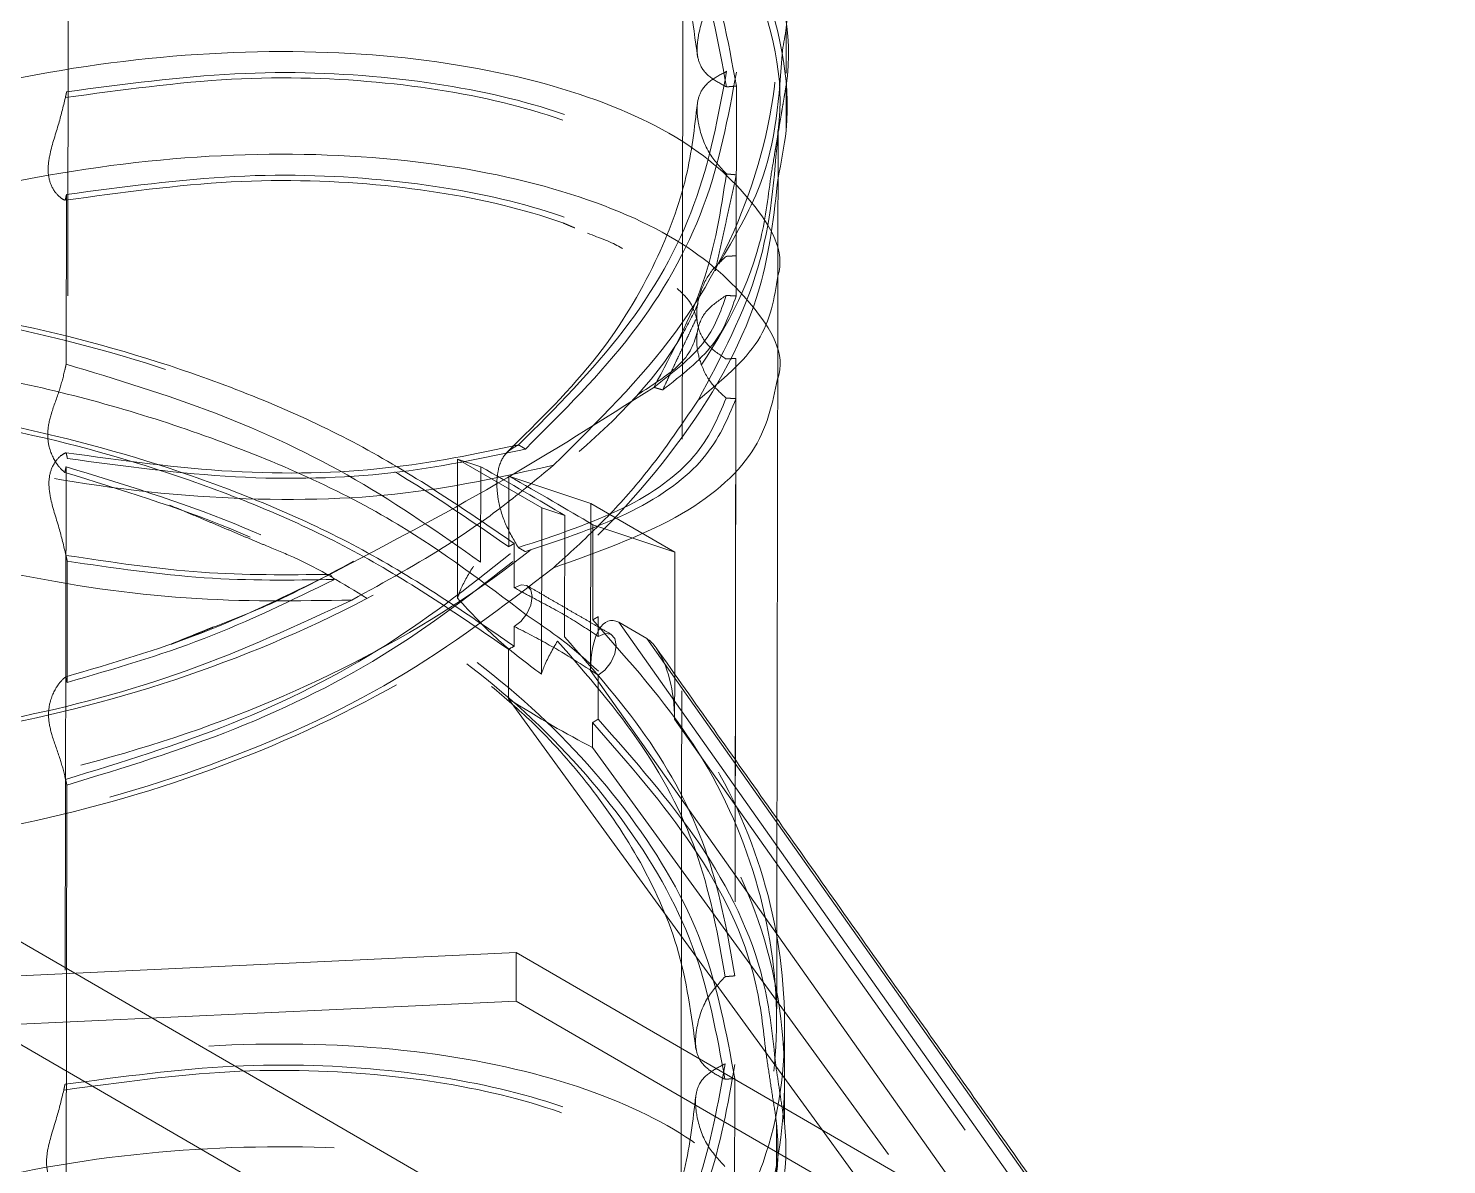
# Model space of a CAD drawing. Header units: millimetres. Extents: x 11 to 421, y 5 to 275.
# Drawn here: x 156.217 to 159.797, y 65.106 to 67.973 of the extents above; entities that cross this region are included whole.
import ezdxf

# ---------------------------------------------------------------- set-up
doc = ezdxf.new("R2010")
doc.units = ezdxf.units.MM
doc.linetypes.add('HIDDEN', pattern=[1.905, 1.27, -0.635])

msp = doc.modelspace()

# ---------------------------------------------------------------- linework, layer by layer
at = {"color": 7, "linetype": 'HIDDEN', "lineweight": 0}
for p, q in [((158.0071, 69.5433), (158.0043, 67.8627)), ((156.3161, 69.3713), (156.3135, 67.8131)), ((156.3182, 68.5683), (156.3155, 66.8878)), ((158.004, 67.8277), (158.0033, 67.3995)), ((158.0039, 67.6037), (158.0034, 67.2978)), ((156.3131, 67.5541), (156.3124, 67.1259)), ((158.0029, 67.1404), (158.0004, 65.5823)), ((158.003, 67.0388), (158.0003, 65.3583)), ((157.3005, 66.8863), (157.2999, 66.5354)), ((157.3588, 66.8669), (157.3005, 66.8863)), ((157.3005, 66.8863), (157.5126, 66.7634)), ((156.312, 66.8669), (156.3095, 65.3087)), ((157.3584, 66.6261), (157.3588, 66.8669)), ((157.5126, 66.7634), (157.5119, 66.344)), ((157.5709, 66.744), (157.5126, 66.7634)), ((157.5704, 66.4378), (157.5709, 66.744)), ((157.6414, 66.4804), (157.6418, 66.7204)), ((157.8489, 66.6515), (157.6418, 66.7204)), ((156.3151, 66.6288), (156.3146, 66.3229)), ((157.8482, 66.2301), (157.8484, 66.344)), ((157.8482, 66.2301), (159.7807, 63.4971)), ((157.6409, 66.1587), (157.641, 66.2214)), ((157.6409, 66.1587), (159.638, 63.4147)), ((156.3141, 66.0639), (156.3114, 64.3834)), ((156.3339, 65.589), (159.721, 63.6263)), ((156.1639, 65.4283), (163.3481, 61.2653)), ((157.9999, 65.3233), (157.9992, 64.895)), ((158.2207, 65.1934), (159.4258, 63.5377))]:
    msp.add_line(p, q, dxfattribs=at)
at = {"color": 7, "linetype": 'Continuous', "lineweight": 15}
for p, q in [((157.4293, 66.6653), (157.4296, 66.8433)), ((157.6367, 66.7745), (157.4296, 66.8433)), ((157.6361, 66.353), (157.6367, 66.7745)), ((157.6367, 66.7745), (157.8489, 66.6515)), ((157.8484, 66.344), (157.8489, 66.6515)), ((157.707, 66.4745), (157.7777, 66.4335)), ((157.707, 66.4745), (158.8851, 64.8084)), ((158.9559, 64.7674), (157.7777, 66.4335)), ((157.4287, 66.2816), (157.4289, 66.4063)), ((158.6194, 64.9624), (157.6361, 66.353)), ((157.4287, 66.2816), (158.2207, 65.1934)), ((156.1643, 65.6873), (156.3339, 65.589)), ((157.4481, 65.6411), (154.6481, 65.5102)), ((157.4481, 65.6411), (157.4479, 65.5188)), ((157.4481, 65.6411), (163.4869, 62.1419)), ((154.6479, 65.3878), (157.4479, 65.5188)), ((157.4479, 65.5188), (163.4867, 62.0195))]:
    msp.add_line(p, q, dxfattribs=at)
at = {"color": 7, "linetype": 'Continuous', "lineweight": 15, "flags": 128}
msp.add_lwpolyline([(157.4432, 66.4642), (157.4603, 66.4768), (157.4751, 66.4956), (157.4851, 66.5177), (157.4886, 66.5392), (157.4851, 66.5567), (157.4752, 66.5672), (157.4605, 66.569), (157.4433, 66.5618)], dxfattribs=at)
at = {"color": 7, "linetype": 'HIDDEN', "lineweight": 0, "flags": 128}
msp.add_lwpolyline([(157.6553, 66.3413), (157.6724, 66.3538), (157.6872, 66.3727), (157.6972, 66.3947), (157.7008, 66.4163), (157.6973, 66.4337), (157.6873, 66.4443), (157.6726, 66.4461), (157.6555, 66.4389)], dxfattribs=at)
at = {"color": 7, "linetype": 'HIDDEN', "lineweight": 0}
for centre, major_axis, ratio, start_param, end_param in [((156.1736, 67.235), (1.8316, -0.8463), 0.101914, 0.751359, 0.915029), ((156.1736, 67.235), (1.9314, -0.8924), 0.101914, 0.755597, 0.910791), ((157.7775, 66.271), (-0.0204, 0.1673), 0.404591, 4.416064, 5.639117), ((156.175, 68.0884), (-1.8919, 2.0009), 0.195531, 2.480927, 2.636121)]:
    msp.add_ellipse(centre, major_axis=major_axis, ratio=ratio, start_param=start_param, end_param=end_param, dxfattribs=at)
at = {"color": 7, "linetype": 'Continuous', "lineweight": 15}
for centre, start_param, end_param in [((157.7068, 66.312), 5.986861, 7.557657), ((157.7775, 66.271), 5.639117, 5.986861)]:
    msp.add_ellipse(centre, major_axis=(-0.0204, 0.1673), ratio=0.404591, start_param=start_param, end_param=end_param, dxfattribs=at)
at = {"color": 7, "linetype": 'HIDDEN', "lineweight": 0}
for points in [[(157.9221, 100.5916), (157.8589, 61.7894)], [(156.3135, 67.8131), (156.3104, 67.7985)], [(157.9792, 67.8256), (158.004, 67.8277)], [(158.1012, 67.6602), (158.1292, 67.8266)], [(157.951, 67.3618), (158.0039, 67.6037)], [(158.0039, 67.6037), (157.9791, 67.6059)], [(156.3099, 67.5395), (156.3131, 67.5541)], [(157.5657, 67.4826), (157.5959, 67.4698)], [(157.9785, 67.3979), (158.0033, 67.3995)], [(158.0034, 67.2978), (157.9786, 67.2994)], [(157.8181, 67.0609), (157.9017, 67.2386)], [(156.3092, 67.1118), (156.3124, 67.1259)], [(158.0029, 67.1404), (157.9781, 67.1389)], [(157.7957, 67.0674), (157.8181, 67.0609)], [(157.9782, 67.0404), (158.003, 67.0388)], [(157.4718, 66.9118), (157.4542, 66.9221)], [(156.3123, 66.9024), (156.3155, 66.8878)], [(156.312, 66.8669), (156.3088, 66.8528)], [(156.5738, 66.7702), (156.8183, 66.6672)], [(157.4435, 66.6732), (157.4293, 66.6653)], [(157.4714, 66.6528), (157.4537, 66.663)], [(156.3151, 66.6288), (156.3119, 66.6434)], [(156.9782, 66.5954), (156.9893, 66.5825)], [(157.6884, 66.4437), (157.4763, 66.5666)], [(157.6556, 66.4889), (157.6414, 66.4804)], [(157.6555, 66.4389), (157.6556, 66.4889)], [(156.6825, 66.4618), (156.5776, 66.4193)], [(156.3146, 66.3229), (156.3114, 66.337)], [(157.641, 66.2214), (157.6551, 66.2299)], [(156.311, 66.078), (156.3141, 66.0639)], [(158.1057, 65.4689), (158.1065, 65.9789)], [(158.0004, 65.5823), (157.9755, 65.5802)], [(156.3095, 65.3087), (156.3063, 65.2941)], [(157.9751, 65.3212), (157.9999, 65.3233)], [(158.1253, 65.2098), (158.1254, 65.2487)], [(158.1047, 64.8434), (158.1053, 65.2098)]]:
    msp.add_open_spline(points, degree=1, dxfattribs=at)
at = {"color": 7, "linetype": 'Continuous', "lineweight": 15}
for points, knots in [([(158.1202, 67.9178), (158.1238, 67.9368), (158.1521, 68.088), (158.077, 68.3756), (157.8898, 68.7554), (157.573, 69.097), (157.1644, 69.3835), (156.6875, 69.6026), (156.176, 69.7464), (155.6643, 69.8124), (155.1876, 69.803), (154.7776, 69.7261), (154.4656, 69.594), (154.2609, 69.4231), (154.2351, 69.2957), (154.2223, 69.2322)], [0, 0, 0, 0, 0.011837, 0.094219, 0.176597, 0.258972, 0.341347, 0.423725, 0.506107, 0.588497, 0.670896, 0.753306, 0.835717, 0.918116, 1, 1, 1, 1]), ([(158.1292, 67.8266), (158.1293, 67.8274), (158.1518, 67.9605), (158.0746, 68.2299), (157.8901, 68.6096), (157.5726, 68.9512), (157.1642, 69.2376), (156.6873, 69.4567), (156.1758, 69.6006), (155.6641, 69.6666), (155.1872, 69.6572), (154.7779, 69.5803), (154.4632, 69.4481), (154.2681, 69.2771), (154.1938, 69.0875), (154.2552, 68.9654), (154.2852, 68.9059)], [0, 0, 0, 0, 0.000461, 0.077629, 0.154792, 0.231953, 0.309114, 0.386277, 0.463445, 0.540619, 0.617802, 0.694997, 0.772191, 0.849374, 0.926548, 1, 1, 1, 1]), ([(158.1092, 67.5957), (158.1173, 67.6357), (158.1522, 67.8078), (158.0785, 68.1166), (157.8888, 68.4964), (157.5727, 68.838), (157.164, 69.1245), (156.6871, 69.3436), (156.1756, 69.4874), (155.6639, 69.5534), (155.187, 69.544), (154.7781, 69.4672), (154.4619, 69.3349), (154.2723, 69.1641), (154.1986, 69.0159), (154.2334, 68.9346), (154.2413, 68.9159)], [0, 0, 0, 0, 0.024014, 0.10337, 0.182721, 0.262069, 0.341418, 0.420769, 0.500125, 0.579487, 0.658859, 0.738241, 0.817624, 0.896996, 0.976358, 1, 1, 1, 1]), ([(154.8077, 69.4497), (154.9361, 69.4786), (155.193, 69.5363), (155.6703, 69.5414), (156.1753, 69.4759), (156.682, 69.3322), (157.1539, 69.1143), (157.5582, 68.8298), (157.8721, 68.4906), (158.0561, 68.1136), (158.1288, 67.8468), (158.1092, 67.7148), (158.1091, 67.7143)], [0, 0, 0, 0, 0.111097, 0.222177, 0.333245, 0.444304, 0.555356, 0.666404, 0.777453, 0.888505, 0.999563, 1, 1, 1, 1]), ([(158.1296, 67.86), (158.1296, 67.8789), (158.1297, 67.9166), (158.1298, 67.9544), (158.1298, 67.9732)], [0, 0, 0, 0, 0.499995, 1, 1, 1, 1]), ([(154.9142, 67.294), (155.0367, 67.3779), (155.2816, 67.5456), (155.717, 67.7288), (156.1892, 67.8589), (156.6797, 67.9218), (157.1519, 67.9125), (157.5566, 67.8365), (157.8708, 67.706), (158.0552, 67.5376), (158.128, 67.4102), (158.1087, 67.3481), (158.1086, 67.3479)], [0, 0, 0, 0, 0.103543, 0.207139, 0.31069, 0.425521, 0.540346, 0.655168, 0.769989, 0.884814, 0.999645, 1, 1, 1, 1]), ([(158.1294, 67.7144), (158.1294, 67.7332), (158.1295, 67.771), (158.1295, 67.8087), (158.1296, 67.8275)], [0, 0, 0, 0, 0.5, 1, 1, 1, 1]), ([(155.3124, 67.2856), (155.4499, 67.3491), (155.7249, 67.476), (156.1934, 67.5995), (156.679, 67.663), (157.1516, 67.6535), (157.5561, 67.5776), (157.8707, 67.4469), (158.0536, 67.2787), (158.1303, 67.151), (158.1082, 67.089), (158.1081, 67.0888)], [0, 0, 0, 0, 0.1133698, 0.226694, 0.3555003, 0.4842991, 0.6130942, 0.7418894, 0.8706883, 0.9994946, 1, 1, 1, 1]), ([(158.1084, 67.0889), (158.1084, 67.1321), (158.1086, 67.2184), (158.1087, 67.3048), (158.1088, 67.3479)], [0, 0, 0, 0, 0.5, 1, 1, 1, 1]), ([(157.4435, 66.6732), (157.3199, 66.758), (157.0725, 66.9276), (156.6327, 67.1127), (156.1719, 67.2399), (155.711, 67.302), (155.2711, 67.3062), (155.0236, 67.2626), (154.8999, 67.2408)], [0, 0, 0, 0, 0.166651, 0.333275, 0.499921, 0.666593, 0.833338, 1, 1, 1, 1]), ([(157.4737, 66.4936), (157.3691, 66.573), (157.1342, 66.7514), (156.6817, 66.9512), (156.1883, 67.092), (155.7108, 67.1561), (155.2708, 67.1604), (155.0234, 67.1168), (154.8997, 67.095)], [0, 0, 0, 0, 0.14568, 0.327108, 0.508547, 0.672344, 0.836213, 1, 1, 1, 1]), ([(157.4431, 66.4142), (157.3194, 66.499), (157.0721, 66.6686), (156.6322, 66.8537), (156.1715, 66.9809), (155.7106, 67.043), (155.2706, 67.0472), (155.0232, 67.0036), (154.8995, 66.9818)], [0, 0, 0, 0, 0.166651, 0.333275, 0.499921, 0.666593, 0.833338, 1, 1, 1, 1]), ([(154.9137, 66.9733), (155.0361, 66.9945), (155.2808, 67.0368), (155.7158, 67.0316), (156.1715, 66.9692), (156.627, 66.8425), (157.0619, 66.6587), (157.3066, 66.4904), (157.4289, 66.4063)], [0, 0, 0, 0, 0.166661, 0.333407, 0.500079, 0.666725, 0.833349, 1, 1, 1, 1]), ([(157.4433, 66.5618), (157.4434, 66.5707), (157.4434, 66.5889), (157.4435, 66.626), (157.4435, 66.6543), (157.4435, 66.6732)], [0, 0, 0, 0, 0.237692, 0.491791, 1, 1, 1, 1]), ([(157.4431, 66.4142), (157.4431, 66.4236), (157.4432, 66.4403), (157.4432, 66.4569), (157.4432, 66.4642)], [0, 0, 0, 0, 0.566085, 1, 1, 1, 1]), ([(158.1254, 65.2487), (158.1254, 65.2546), (158.1254, 65.2793), (158.1254, 65.3041), (158.1255, 65.323)], [0, 0, 0, 0, 0.238269, 1, 1, 1, 1])]:
    msp.add_open_spline(points, degree=3, knots=knots, dxfattribs=at)
at = {"color": 7, "linetype": 'HIDDEN', "lineweight": 0}
for points, knots in [([(155.3165, 69.79), (155.4539, 69.7922), (155.7287, 69.7967), (156.1968, 69.7282), (156.6822, 69.5915), (157.1542, 69.3733), (157.5593, 69.0887), (157.8701, 68.7497), (158.0654, 68.3722), (158.1323, 67.9746), (158.0641, 67.5782), (157.8737, 67.1979), (157.6529, 66.9798), (157.5425, 66.8708)], [0, 0, 0, 0, 0.081797, 0.16356, 0.256495, 0.349424, 0.44235, 0.535276, 0.628205, 0.721139, 0.814081, 0.907034, 1, 1, 1, 1]), ([(157.9792, 67.8256), (157.9586, 67.939), (157.9175, 68.1656), (157.732, 68.4862), (157.4671, 68.7767), (157.1282, 69.0246), (156.7374, 69.2266), (156.4544, 69.3137), (156.3129, 69.3572)], [0, 0, 0, 0, 0.166745, 0.333396, 0.5, 0.666604, 0.833255, 1, 1, 1, 1]), ([(158.004, 67.8277), (157.9831, 67.9421), (157.9413, 68.1708), (157.7532, 68.4941), (157.4849, 68.787), (157.1418, 69.0367), (156.7459, 69.2402), (156.4594, 69.3276), (156.3161, 69.3713)], [0, 0, 0, 0, 0.166746, 0.333397, 0.5, 0.666603, 0.833254, 1, 1, 1, 1]), ([(157.3903, 68.8172), (157.4245, 68.7879), (157.5137, 68.7116), (157.6414, 68.5675), (157.7704, 68.3782), (157.8733, 68.1516), (157.8947, 67.9878), (157.906, 67.9009)], [0, 0, 0, 0, 0.109408, 0.284952, 0.492621, 0.7308, 1, 1, 1, 1]), ([(157.5425, 66.8708), (157.4141, 66.842), (157.1572, 66.7842), (156.6799, 66.7791), (156.1749, 66.8447), (155.6682, 66.9883), (155.1963, 67.2062), (154.792, 67.4908), (154.4781, 67.83), (154.2941, 68.207), (154.2214, 68.4737), (154.241, 68.6058), (154.2411, 68.6063)], [0, 0, 0, 0, 0.111097, 0.222177, 0.333245, 0.444304, 0.555356, 0.666404, 0.777453, 0.888505, 0.999563, 1, 1, 1, 1]), ([(157.0337, 66.5306), (156.8963, 66.5284), (156.6215, 66.5239), (156.1534, 66.5923), (155.6681, 66.7291), (155.1958, 66.9473), (154.7917, 67.2318), (154.4774, 67.571), (154.2949, 67.9479), (154.2184, 68.2149), (154.2406, 68.3467), (154.2407, 68.3473)], [0, 0, 0, 0, 0.11337, 0.226694, 0.3555, 0.484299, 0.613094, 0.741889, 0.870688, 0.999495, 1, 1, 1, 1]), ([(157.9796, 68.0846), (157.9635, 68.0674), (157.929, 68.0303), (157.9081, 67.9654), (157.903, 67.9118), (157.9128, 67.8741), (157.9375, 67.8479), (157.966, 67.8327), (157.9792, 67.8256)], [0, 0, 0, 0, 0.1929906, 0.414915, 0.5507324, 0.6871853, 0.8549654, 1, 1, 1, 1]), ([(157.96, 67.3792), (157.9987, 67.4447), (158.1001, 67.6168), (158.1125, 67.8027), (158.1202, 67.9178)], [0, 0, 0, 0, 0.38109, 1, 1, 1, 1]), ([(156.3104, 67.7985), (156.452, 67.8179), (156.7351, 67.8567), (157.1263, 67.843), (157.4655, 67.7835), (157.7307, 67.6813), (157.9165, 67.5492), (157.9578, 67.4484), (157.9785, 67.3979)], [0, 0, 0, 0, 0.166745, 0.333396, 0.5, 0.666604, 0.833255, 1, 1, 1, 1]), ([(156.3135, 67.8131), (156.457, 67.8323), (156.7437, 67.8706), (157.1398, 67.8554), (157.4833, 67.7938), (157.7519, 67.689), (157.9403, 67.5539), (157.9823, 67.451), (158.0033, 67.3995)], [0, 0, 0, 0, 0.1667457, 0.333397, 0.4999999, 0.666603, 0.8332544, 1, 1, 1, 1]), ([(157.4542, 66.9221), (157.5478, 67.0158), (157.7351, 67.2032), (157.9168, 67.5258), (157.9586, 67.7519), (157.9795, 67.8649)], [0, 0, 0, 0, 0.333483, 0.666784, 1, 1, 1, 1]), ([(157.4718, 66.9118), (157.5667, 67.0063), (157.7564, 67.1953), (157.9405, 67.5206), (157.9831, 67.7487), (158.0043, 67.8627)], [0, 0, 0, 0, 0.333483, 0.666784, 1, 1, 1, 1]), ([(157.9791, 67.6059), (157.9631, 67.6232), (157.9286, 67.6604), (157.9079, 67.7253), (157.903, 67.779), (157.9129, 67.8166), (157.9377, 67.8428), (157.9663, 67.8579), (157.9795, 67.8649)], [0, 0, 0, 0, 0.192994, 0.415244, 0.551028, 0.687445, 0.854991, 1, 1, 1, 1]), ([(156.3104, 67.7985), (156.3047, 67.7752), (156.2925, 67.7252), (156.2702, 67.6611), (156.2647, 67.6077), (156.2755, 67.5695), (156.2966, 67.5453), (156.3057, 67.5413), (156.3099, 67.5395)], [0, 0, 0, 0, 0.192994, 0.414917, 0.550732, 0.687184, 0.854967, 1, 1, 1, 1]), ([(157.9056, 67.7842), (157.8985, 67.7224), (157.8832, 67.589), (157.8024, 67.3737), (157.6599, 67.1345), (157.5055, 66.9824), (157.4237, 66.9018)], [0, 0, 0, 0, 0.200739, 0.433698, 0.699689, 1, 1, 1, 1]), ([(158.1091, 67.7143), (158.1004, 67.598), (158.0829, 67.3649), (157.9662, 67.1452), (157.9077, 67.0351)], [0, 0, 0, 0, 0.49878, 1, 1, 1, 1]), ([(154.2372, 66.4115), (154.2475, 66.3668), (154.2722, 66.2583), (154.4632, 66.1044), (154.7738, 65.9713), (155.1844, 65.8935), (155.6612, 65.883), (156.1732, 65.9478), (156.6852, 66.0905), (157.1621, 66.3087), (157.573, 66.5944), (157.8836, 66.9356), (158.0743, 67.2766), (158.099, 67.5028), (158.1092, 67.5957)], [0, 0, 0, 0, 0.061583, 0.149294, 0.237003, 0.324711, 0.412422, 0.500138, 0.587861, 0.675595, 0.763341, 0.851087, 0.938821, 1, 1, 1, 1]), ([(154.4874, 66.2207), (154.5817, 66.1749), (154.7726, 66.0821), (155.1859, 66.0072), (155.6611, 65.9961), (156.1735, 66.061), (156.6854, 66.2037), (157.1622, 66.4219), (157.5737, 66.7075), (157.8818, 67.049), (158.0603, 67.3541), (158.0839, 67.543), (158.0909, 67.599)], [0, 0, 0, 0, 0.103826, 0.210231, 0.316639, 0.423053, 0.529477, 0.635912, 0.742363, 0.848814, 0.95525, 1, 1, 1, 1]), ([(156.3099, 67.5395), (156.4516, 67.5589), (156.7347, 67.5977), (157.1259, 67.584), (157.465, 67.5245), (157.7302, 67.4223), (157.9161, 67.2902), (157.9574, 67.1893), (157.9781, 67.1389)], [0, 0, 0, 0, 0.166745, 0.333396, 0.5, 0.666604, 0.833255, 1, 1, 1, 1]), ([(156.3131, 67.5541), (156.4565, 67.5733), (156.7433, 67.6116), (157.1394, 67.5964), (157.4829, 67.5348), (157.7515, 67.43), (157.9399, 67.2949), (157.9819, 67.192), (158.0029, 67.1404)], [0, 0, 0, 0, 0.166746, 0.333397, 0.5, 0.666603, 0.833254, 1, 1, 1, 1]), ([(157.7957, 67.0674), (157.8423, 67.1547), (157.9356, 67.3291), (157.9646, 67.5137), (157.9791, 67.6059)], [0, 0, 0, 0, 0.5004086, 1, 1, 1, 1]), ([(157.6281, 67.4562), (157.6592, 67.4448), (157.6934, 67.4322), (157.7149, 67.4186), (157.7169, 67.4174)], [0, 0, 0, 0, 0.9086465, 1, 1, 1, 1]), ([(157.9781, 67.1389), (157.962, 67.1497), (157.9276, 67.1728), (157.9069, 67.212), (157.902, 67.2594), (157.9119, 67.3096), (157.9367, 67.3603), (157.9652, 67.386), (157.9785, 67.3979)], [0, 0, 0, 0, 0.192994, 0.414917, 0.550732, 0.687184, 0.854967, 1, 1, 1, 1]), ([(158.1086, 67.3479), (158.0999, 67.2925), (158.0826, 67.1814), (157.9661, 67.0839), (157.9077, 67.0351)], [0, 0, 0, 0, 0.49902, 1, 1, 1, 1]), ([(157.8545, 67.3169), (157.8635, 67.3085), (157.8956, 67.2786), (157.9016, 67.2495), (157.9059, 67.2285)], [0, 0, 0, 0, 0.279774, 1, 1, 1, 1]), ([(154.2181, 66.7278), (154.218, 66.7274), (154.1978, 66.6641), (154.2721, 66.5345), (154.4581, 66.3634), (154.7757, 66.2303), (155.1845, 66.1525), (155.6617, 66.142), (156.1737, 66.2068), (156.6851, 66.3497), (157.1645, 66.5672), (157.566, 66.8551), (157.82, 67.0998), (157.8949, 67.2523), (157.9077, 67.2783)], [0, 0, 0, 0, 0.000601, 0.098525, 0.196443, 0.294358, 0.392273, 0.490192, 0.588115, 0.686048, 0.783991, 0.881948, 0.979906, 1, 1, 1, 1]), ([(155.3124, 67.2856), (155.4498, 67.2878), (155.7245, 67.2922), (156.1764, 67.2263), (156.6272, 67.1017), (157.0624, 66.9176), (157.307, 66.7494), (157.4293, 66.6653)], [0, 0, 0, 0, 0.197136, 0.394193, 0.596135, 0.798051, 1, 1, 1, 1]), ([(157.9786, 67.2994), (157.9642, 67.2582), (157.9353, 67.1755), (157.8422, 67.1034), (157.7957, 67.0674)], [0, 0, 0, 0, 0.499592, 1, 1, 1, 1]), ([(158.0034, 67.2978), (157.9888, 67.2557), (157.9594, 67.1714), (157.8652, 67.0978), (157.8181, 67.0609)], [0, 0, 0, 0, 0.49959, 1, 1, 1, 1]), ([(157.9786, 67.2994), (157.9625, 67.2887), (157.928, 67.2656), (157.9071, 67.2264), (157.902, 67.179), (157.9118, 67.1288), (157.9365, 67.0781), (157.9649, 67.0524), (157.9782, 67.0404)], [0, 0, 0, 0, 0.192989, 0.415243, 0.551025, 0.687447, 0.854991, 1, 1, 1, 1]), ([(157.9058, 67.2083), (157.8976, 67.18), (157.8837, 67.1317), (157.792, 67.0727), (157.7541, 67.0483)], [0, 0, 0, 0, 0.587131, 1, 1, 1, 1]), ([(157.0337, 66.5306), (156.8962, 66.4671), (156.6212, 66.3401), (156.1528, 66.2167), (155.6671, 66.1531), (155.1947, 66.1627), (154.7893, 66.2386), (154.4781, 66.3691), (154.2825, 66.5379), (154.2175, 66.7206), (154.2746, 66.8961), (154.4291, 67.0535), (154.6111, 67.1322), (154.7021, 67.1716)], [0, 0, 0, 0, 0.084103, 0.168171, 0.263725, 0.359274, 0.45482, 0.550365, 0.645914, 0.741468, 0.827634, 0.913839, 1, 1, 1, 1]), ([(157.3584, 66.6261), (157.256, 66.6981), (157.0512, 66.8423), (156.6923, 67.0112), (156.4391, 67.0876), (156.3124, 67.1259)], [0, 0, 0, 0, 0.333226, 0.666425, 1, 1, 1, 1]), ([(156.3088, 66.8528), (156.3032, 66.8575), (156.2911, 66.8677), (156.269, 66.9077), (156.2636, 66.9553), (156.2746, 67.005), (156.2958, 67.0577), (156.305, 67.0946), (156.3092, 67.1118)], [0, 0, 0, 0, 0.192994, 0.414915, 0.550732, 0.687185, 0.854968, 1, 1, 1, 1]), ([(158.1081, 67.0888), (158.095, 67.0264), (158.0688, 66.9013), (157.8715, 66.73), (157.6519, 66.6512), (157.5421, 66.6118)], [0, 0, 0, 0, 0.3324187, 0.6661855, 1, 1, 1, 1]), ([(157.3995, 66.8241), (157.3997, 66.8243), (157.5361, 66.903), (157.666, 66.9853), (157.7957, 67.0674)], [0, 0, 0, 0, 0.002077, 1, 1, 1, 1]), ([(157.9782, 67.0404), (157.9574, 66.9902), (157.9157, 66.8897), (157.7343, 66.7555), (157.5473, 66.6939), (157.4537, 66.663)], [0, 0, 0, 0, 0.333216, 0.666518, 1, 1, 1, 1]), ([(158.003, 67.0388), (157.9818, 66.9875), (157.9395, 66.8849), (157.7556, 66.7477), (157.5662, 66.6845), (157.4714, 66.6528)], [0, 0, 0, 0, 0.3332156, 0.6665171, 1, 1, 1, 1]), ([(157.9077, 67.0351), (157.8618, 66.9675), (157.7884, 66.8591), (157.6606, 66.7194), (157.5817, 66.6478), (157.5421, 66.6118)], [0, 0, 0, 0, 0.4530248, 0.7254958, 1, 1, 1, 1]), ([(157.4542, 66.9221), (157.3463, 66.8995), (157.1308, 66.8544), (156.7357, 66.844), (156.4534, 66.883), (156.3123, 66.9024)], [0, 0, 0, 0, 0.333483, 0.666784, 1, 1, 1, 1]), ([(157.4718, 66.9118), (157.3626, 66.8885), (157.1443, 66.8419), (156.7443, 66.8301), (156.4584, 66.8685), (156.3155, 66.8878)], [0, 0, 0, 0, 0.333483, 0.666784, 1, 1, 1, 1]), ([(157.4542, 66.9221), (157.4425, 66.9159), (157.4191, 66.9036), (157.4028, 66.866), (157.3995, 66.837), (157.3995, 66.8244), (157.3995, 66.8241)], [0, 0, 0, 0, 0.373028, 0.74605, 0.993396, 1, 1, 1, 1]), ([(156.3119, 66.6434), (156.3063, 66.6667), (156.2942, 66.7168), (156.2721, 66.7809), (156.2667, 66.8344), (156.2776, 66.8725), (156.2988, 66.8967), (156.308, 66.9006), (156.3123, 66.9024)], [0, 0, 0, 0, 0.192994, 0.415244, 0.551028, 0.687445, 0.854991, 1, 1, 1, 1]), ([(157.9751, 65.3212), (157.9546, 65.4346), (157.9135, 65.6612), (157.7279, 65.9818), (157.463, 66.2723), (157.1242, 66.5201), (156.7333, 66.7222), (156.4503, 66.8092), (156.3088, 66.8528)], [0, 0, 0, 0, 0.166745, 0.333396, 0.5, 0.666604, 0.833255, 1, 1, 1, 1]), ([(157.9999, 65.3233), (157.979, 65.4377), (157.9372, 65.6663), (157.7491, 65.9897), (157.4808, 66.2826), (157.1377, 66.5323), (156.7418, 66.7358), (156.4553, 66.8231), (156.312, 66.8669)], [0, 0, 0, 0, 0.166746, 0.333397, 0.5, 0.666603, 0.833254, 1, 1, 1, 1]), ([(157.0337, 66.5306), (157.117, 66.5765), (157.2506, 66.65), (157.4175, 66.7671), (157.5007, 66.8362), (157.5425, 66.8708)], [0, 0, 0, 0, 0.453025, 0.725496, 1, 1, 1, 1]), ([(157.3995, 66.8241), (157.3992, 66.824), (157.2629, 66.7453), (157.1204, 66.6703), (156.9782, 66.5954)], [0, 0, 0, 0, 0.002077, 1, 1, 1, 1]), ([(157.4537, 66.663), (157.4421, 66.6827), (157.4188, 66.722), (157.4027, 66.7784), (157.3995, 66.8112), (157.3995, 66.8238), (157.3995, 66.8241)], [0, 0, 0, 0, 0.373024, 0.746052, 0.993396, 1, 1, 1, 1]), ([(156.311, 66.078), (156.4522, 66.1213), (156.7347, 66.2079), (157.13, 66.4067), (157.3458, 66.5776), (157.4537, 66.663)], [0, 0, 0, 0, 0.333216, 0.666518, 1, 1, 1, 1]), ([(156.8183, 66.6672), (156.8411, 66.6579), (156.9319, 66.6211), (157.0121, 66.5717), (157.0721, 66.5346)], [0, 0, 0, 0, 0.251404, 1, 1, 1, 1]), ([(156.9782, 66.5954), (156.8714, 66.5942), (156.6582, 66.5917), (156.4273, 66.6262), (156.3119, 66.6434)], [0, 0, 0, 0, 0.500409, 1, 1, 1, 1]), ([(156.3141, 66.0639), (156.4572, 66.1074), (156.7433, 66.1943), (157.1436, 66.3944), (157.3621, 66.5667), (157.4714, 66.6528)], [0, 0, 0, 0, 0.333216, 0.666517, 1, 1, 1, 1]), ([(156.9893, 66.5825), (156.8813, 66.5808), (156.6655, 66.5776), (156.4318, 66.6117), (156.3151, 66.6288)], [0, 0, 0, 0, 0.5004102, 1, 1, 1, 1]), ([(157.0377, 66.6287), (156.9653, 66.5892), (156.8517, 66.5273), (156.7275, 66.4792), (156.6825, 66.4618)], [0, 0, 0, 0, 0.637924, 1, 1, 1, 1]), ([(157.5421, 66.6118), (157.4136, 66.5133), (157.1564, 66.3164), (156.6788, 66.1025), (156.1735, 65.9593), (155.6665, 65.8944), (155.1942, 65.9036), (154.7895, 65.9796), (154.4753, 66.1102), (154.2909, 66.2785), (154.2181, 66.4059), (154.2375, 66.4681), (154.2376, 66.4684)], [0, 0, 0, 0, 0.1110966, 0.2221774, 0.3332453, 0.4443036, 0.5553556, 0.6664044, 0.7774531, 0.888505, 0.9995634, 1, 1, 1, 1]), ([(156.3114, 66.337), (156.4268, 66.3707), (156.658, 66.4381), (156.8714, 66.543), (156.9782, 66.5954)], [0, 0, 0, 0, 0.4995916, 1, 1, 1, 1]), ([(157.3407, 66.6163), (157.329, 66.5974), (157.3128, 66.5711), (157.3027, 66.5432), (157.2999, 66.5354)], [0, 0, 0, 0, 0.720282, 1, 1, 1, 1]), ([(156.3146, 66.3229), (156.4314, 66.3567), (156.6653, 66.4243), (156.8812, 66.5297), (156.9893, 66.5825)], [0, 0, 0, 0, 0.4995896, 1, 1, 1, 1]), ([(157.5119, 66.344), (157.4755, 66.3708), (157.4021, 66.4249), (157.3341, 66.4984), (157.2999, 66.5354)], [0, 0, 0, 0, 0.495958, 1, 1, 1, 1]), ([(157.6555, 66.4389), (157.6291, 66.4564), (157.5767, 66.4911), (157.5178, 66.5219), (157.4886, 66.5372)], [0, 0, 0, 0, 0.504138, 1, 1, 1, 1]), ([(154.4833, 63.7163), (154.5776, 63.6705), (154.7686, 63.5776), (155.1818, 63.5028), (155.657, 63.4917), (156.1694, 63.5566), (156.6813, 63.6993), (157.1585, 63.9174), (157.5683, 64.2032), (157.8827, 64.5442), (158.0805, 64.9243), (158.1476, 65.3243), (158.0819, 65.7258), (157.8787, 66.102), (157.6647, 66.3634), (157.5007, 66.4752), (157.4737, 66.4936)], [0, 0, 0, 0, 0.074063, 0.149965, 0.22587, 0.301779, 0.377695, 0.453619, 0.529554, 0.605489, 0.681414, 0.757329, 0.833239, 0.909143, 0.985046, 1, 1, 1, 1]), ([(157.6414, 66.4804), (157.7324, 66.3782), (157.9143, 66.1738), (158.0687, 65.828), (158.1243, 65.4704), (158.0685, 65.1128), (157.9137, 64.767), (157.7315, 64.5629), (157.6405, 64.4609)], [0, 0, 0, 0, 0.1666512, 0.3332752, 0.4999205, 0.6665929, 0.8333391, 1, 1, 1, 1]), ([(157.9658, 64.8848), (158.0049, 64.9597), (158.1032, 65.1483), (158.1418, 65.4711), (158.089, 65.8309), (157.9317, 66.1799), (157.7476, 66.3859), (157.6556, 66.4889)], [0, 0, 0, 0, 0.1416, 0.35623, 0.570827, 0.785397, 1, 1, 1, 1]), ([(157.4432, 66.4642), (157.4732, 66.4488), (157.5482, 66.4102), (157.6152, 66.3671), (157.6553, 66.3413)], [0, 0, 0, 0, 0.3999087, 1, 1, 1, 1]), ([(157.5527, 66.4271), (157.5406, 66.4067), (157.5245, 66.3796), (157.5144, 66.3512), (157.5119, 66.344)], [0, 0, 0, 0, 0.750464, 1, 1, 1, 1]), ([(157.9755, 65.5802), (157.9582, 65.6803), (157.9234, 65.8803), (157.7783, 66.1683), (157.6279, 66.3408), (157.5527, 66.4271)], [0, 0, 0, 0, 0.333572, 0.66677, 1, 1, 1, 1]), ([(158.0004, 65.5823), (157.9826, 65.6834), (157.9472, 65.8856), (157.7997, 66.1766), (157.6468, 66.3507), (157.5704, 66.4378)], [0, 0, 0, 0, 0.333575, 0.666774, 1, 1, 1, 1]), ([(156.3114, 66.337), (156.3057, 66.3323), (156.2936, 66.3221), (156.2712, 66.282), (156.2657, 66.2344), (156.2765, 66.1848), (156.2976, 66.1321), (156.3067, 66.0951), (156.311, 66.078)], [0, 0, 0, 0, 0.1929894, 0.4152433, 0.5510254, 0.6874469, 0.8549908, 1, 1, 1, 1]), ([(157.6551, 66.2299), (157.6552, 66.2393), (157.6552, 66.2582), (157.6552, 66.2953), (157.6553, 66.323), (157.6553, 66.3413)], [0, 0, 0, 0, 0.254099, 0.508209, 1, 1, 1, 1]), ([(157.3862, 66.3128), (157.4205, 66.2834), (157.5096, 66.2071), (157.6373, 66.0631), (157.7663, 65.8737), (157.8692, 65.6472), (157.8906, 65.4834), (157.9019, 65.3965)], [0, 0, 0, 0, 0.1094081, 0.2849521, 0.4926211, 0.7308, 1, 1, 1, 1]), ([(158.1034, 65.3566), (158.0959, 65.4281), (158.0759, 65.6196), (157.9287, 65.9207), (157.7463, 66.1268), (157.6551, 66.2299)], [0, 0, 0, 0, 0.229345, 0.614642, 1, 1, 1, 1]), ([(157.641, 66.2214), (157.7309, 66.1191), (157.9107, 65.9146), (158.0527, 65.627), (158.0721, 65.4483), (158.0786, 65.3886)], [0, 0, 0, 0, 0.3997644, 0.7994637, 1, 1, 1, 1]), ([(157.9755, 65.5802), (157.9595, 65.563), (157.9249, 65.5259), (157.9041, 65.461), (157.8989, 65.4074), (157.9088, 65.3697), (157.9334, 65.3435), (157.9619, 65.3283), (157.9751, 65.3212)], [0, 0, 0, 0, 0.192994, 0.414914, 0.550732, 0.687185, 0.854968, 1, 1, 1, 1]), ([(158.1255, 65.3556), (158.1256, 65.3745), (158.1256, 65.4122), (158.1257, 65.45), (158.1257, 65.4688)], [0, 0, 0, 0, 0.500005, 1, 1, 1, 1]), ([(154.9005, 64.7822), (155.0235, 64.8672), (155.2697, 65.0374), (155.7087, 65.2231), (156.1837, 65.3543), (156.6756, 65.4174), (157.1477, 65.4081), (157.5532, 65.3321), (157.8642, 65.2017), (158.0604, 65.0327), (158.123, 64.852), (158.0747, 64.6771), (157.9606, 64.5795), (157.9036, 64.5307)], [0, 0, 0, 0, 0.086756, 0.173549, 0.260304, 0.35563, 0.45095, 0.546267, 0.641585, 0.736905, 0.832231, 0.916098, 1, 1, 1, 1]), ([(156.3063, 65.2941), (156.4479, 65.3135), (156.731, 65.3522), (157.1222, 65.3386), (157.4614, 65.2791), (157.7266, 65.1769), (157.9125, 65.0448), (157.9538, 64.9439), (157.9744, 64.8935)], [0, 0, 0, 0, 0.166745, 0.333396, 0.5, 0.666604, 0.833255, 1, 1, 1, 1]), ([(156.3095, 65.3087), (156.4529, 65.3279), (156.7396, 65.3662), (157.1357, 65.351), (157.4792, 65.2894), (157.7478, 65.1846), (157.9362, 65.0495), (157.9782, 64.9465), (157.9992, 64.895)], [0, 0, 0, 0, 0.166746, 0.333397, 0.5, 0.666603, 0.833254, 1, 1, 1, 1]), ([(157.5518, 64.5144), (157.6271, 64.6006), (157.7778, 64.7729), (157.9231, 65.0609), (157.958, 65.2606), (157.9754, 65.3605)], [0, 0, 0, 0, 0.333404, 0.666892, 1, 1, 1, 1]), ([(157.5695, 64.5037), (157.6461, 64.5907), (157.7991, 64.7646), (157.9469, 65.0556), (157.9825, 65.2574), (158.0003, 65.3583)], [0, 0, 0, 0, 0.33341, 0.666892, 1, 1, 1, 1]), ([(157.975, 65.1015), (157.959, 65.1187), (157.9245, 65.1559), (157.9038, 65.2209), (157.8989, 65.2746), (157.9089, 65.3122), (157.9336, 65.3383), (157.9622, 65.3535), (157.9754, 65.3605)], [0, 0, 0, 0, 0.192991, 0.415245, 0.551025, 0.687447, 0.85499, 1, 1, 1, 1]), ([(156.3063, 65.2941), (156.3006, 65.2708), (156.2885, 65.2208), (156.2662, 65.1567), (156.2606, 65.1033), (156.2714, 65.0651), (156.2925, 65.0409), (156.3016, 65.0369), (156.3059, 65.0351)], [0, 0, 0, 0, 0.192992, 0.414915, 0.550734, 0.687184, 0.854968, 1, 1, 1, 1]), ([(157.9016, 65.2798), (157.8945, 65.218), (157.8792, 65.0846), (157.7977, 64.8694), (157.6744, 64.6568), (157.5463, 64.5289), (157.49, 64.4727)], [0, 0, 0, 0, 0.220997, 0.477466, 0.7703, 1, 1, 1, 1]), ([(158.0972, 65.265), (158.1002, 65.2471), (158.1226, 65.1137), (158.0695, 64.8605), (157.9589, 64.6407), (157.9036, 64.5307)], [0, 0, 0, 0, 0.0716194, 0.5357161, 1, 1, 1, 1]), ([(157.6542, 64.1933), (157.747, 64.2962), (157.9326, 64.502), (158.0808, 64.8503), (158.1434, 65.1055), (158.1214, 65.2387), (158.1191, 65.2523)], [0, 0, 0, 0, 0.321074, 0.642308, 0.963402, 1, 1, 1, 1]), ([(155.74, 64.9632), (155.8825, 65.0062), (156.1919, 65.0996), (156.6755, 65.1575), (157.1472, 65.1493), (157.5528, 65.073), (157.8639, 64.9427), (158.0595, 64.7738), (158.1246, 64.5911), (158.0674, 64.4156), (157.9129, 64.2582), (157.7309, 64.1795), (157.6399, 64.1402)], [0, 0, 0, 0, 0.0892928, 0.1939077, 0.2985165, 0.4031225, 0.5077283, 0.6123373, 0.7169522, 0.8112898, 0.9056689, 1, 1, 1, 1])]:
    msp.add_open_spline(points, degree=3, knots=knots, dxfattribs=at)
at = {"color": 7, "linetype": 'Continuous', "lineweight": 15}
for points in [[(158.1088, 67.3479), (158.1094, 67.7143)], [(158.0909, 67.599), (158.1012, 67.6602)], [(158.1065, 65.9789), (158.1084, 67.0888)], [(157.4886, 66.5372), (157.4433, 66.5618)], [(157.4289, 66.4063), (157.4431, 66.4142)], [(158.9683, 64.7602), (157.8018, 66.4098)], [(158.0786, 65.3886), (158.0972, 65.265)], [(158.1191, 65.2523), (158.1034, 65.3566)]]:
    msp.add_open_spline(points, degree=1, dxfattribs=at)

doc.saveas('drawing.dxf')
